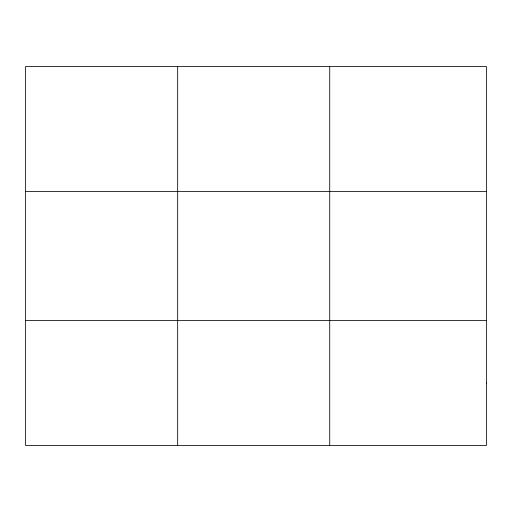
<?xml version="1.0" encoding="UTF-8"?>
<svg xmlns="http://www.w3.org/2000/svg" width="512" height="512" viewBox="0 0 512 512"><rect width="100%" height="100%" fill="white"/><g stroke="black" fill="none" stroke-linecap="round" stroke-linejoin="round"><path stroke-width="0.77" d="M177.664 66.547L177.664 445.453M329.728 66.547L329.728 445.453M25.6 191.584L486.4 191.584M25.6 320.416L486.4 320.416M486.4 382.931L486.4 445.453L25.6 445.453L25.6 66.547L486.4 66.547L486.4 382.931"/></g></svg>
